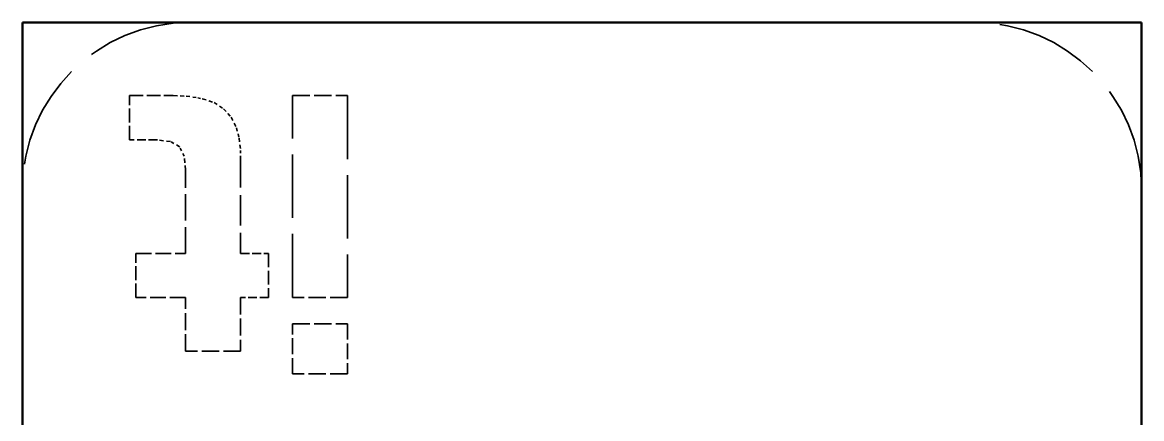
# Model space of a CAD drawing. Header units: millimetres. Extents: x 13 to 546, y 6 to 425.
# Drawn here: x 259.4 to 299.4, y 296.47 to 310.64 of the extents above; entities that cross this region are included whole.
import ezdxf

# ---------------------------------------------------------------- set-up
doc = ezdxf.new("R2010")
doc.units = ezdxf.units.MM
doc.linetypes.add('DASHED', pattern=[0.2067, 0.1654, -0.0413])
doc.layers.add('Hidden (ANSI)', color=7, linetype='DASHED', lineweight=35)
doc.layers.add('Visible (ANSI)', color=7, linetype='Continuous', lineweight=50)

msp = doc.modelspace()

# ---------------------------------------------------------------- linework, layer by layer
at = {"layer": 'Hidden (ANSI)', "ltscale": 3.010248}
msp.add_line((263.23, 306.441), (263.23, 308.022), dxfattribs=at)
at = {"layer": 'Hidden (ANSI)', "ltscale": 2.976892}
msp.add_line((263.23, 308.022), (264.793, 308.022), dxfattribs=at)
at = {"layer": 'Hidden (ANSI)', "ltscale": 0.884454}
msp.add_line((264.793, 308.022), (265.257, 308.004), dxfattribs=at)
at = {"layer": 'Hidden (ANSI)', "ltscale": 0.791219}
msp.add_line((265.257, 308.004), (265.669, 307.947), dxfattribs=at)
at = {"layer": 'Hidden (ANSI)', "ltscale": 13.74243}
for p, q in [((269.058, 300.807), (269.058, 308.022)), ((271.023, 308.022), (271.023, 300.807))]:
    msp.add_line(p, q, dxfattribs=at)
at = {"layer": 'Hidden (ANSI)', "ltscale": 3.744072}
for p, q in [((269.058, 308.022), (271.023, 308.022)), ((271.023, 300.807), (269.058, 300.807)), ((269.058, 299.865), (271.023, 299.865)), ((267.201, 298.88), (265.235, 298.88)), ((271.023, 298.075), (269.058, 298.075))]:
    msp.add_line(p, q, dxfattribs=at)
at = {"layer": 'Hidden (ANSI)', "ltscale": 0.315569}
msp.add_line((265.669, 307.947), (265.831, 307.912), dxfattribs=at)
at = {"layer": 'Hidden (ANSI)', "ltscale": 0.843739}
msp.add_line((265.831, 307.912), (266.251, 307.772), dxfattribs=at)
at = {"layer": 'Hidden (ANSI)', "ltscale": 0.772499}
msp.add_line((266.251, 307.772), (266.593, 307.553), dxfattribs=at)
at = {"layer": 'Hidden (ANSI)', "ltscale": 0.779666}
msp.add_line((266.593, 307.553), (266.864, 307.247), dxfattribs=at)
at = {"layer": 'Hidden (ANSI)', "ltscale": 0.798}
msp.add_line((266.864, 307.247), (267.048, 306.87), dxfattribs=at)
at = {"layer": 'Hidden (ANSI)', "ltscale": 0.726152}
msp.add_line((267.048, 306.87), (267.149, 306.503), dxfattribs=at)
at = {"layer": 'Hidden (ANSI)', "ltscale": 1.892833}
msp.add_line((264.224, 306.441), (263.23, 306.441), dxfattribs=at)
at = {"layer": 'Hidden (ANSI)', "ltscale": 0.899769}
msp.add_line((264.693, 306.38), (264.224, 306.441), dxfattribs=at)
at = {"layer": 'Hidden (ANSI)', "ltscale": 0.838821}
msp.add_line((267.149, 306.503), (267.197, 306.065), dxfattribs=at)
at = {"layer": 'Hidden (ANSI)', "ltscale": 0.668107}
msp.add_line((264.999, 306.209), (264.693, 306.38), dxfattribs=at)
at = {"layer": 'Hidden (ANSI)', "ltscale": 0.088544}
msp.add_line((265.03, 306.174), (264.999, 306.209), dxfattribs=at)
at = {"layer": 'Hidden (ANSI)', "ltscale": 0.674992}
msp.add_line((265.183, 305.855), (265.03, 306.174), dxfattribs=at)
at = {"layer": 'Hidden (ANSI)', "ltscale": 0.466954}
msp.add_line((267.197, 306.065), (267.201, 305.82), dxfattribs=at)
at = {"layer": 'Hidden (ANSI)', "ltscale": 0.939204}
msp.add_line((265.235, 305.364), (265.183, 305.855), dxfattribs=at)
at = {"layer": 'Hidden (ANSI)', "ltscale": 6.545948}
msp.add_line((267.201, 305.82), (267.201, 302.383), dxfattribs=at)
at = {"layer": 'Hidden (ANSI)', "ltscale": 5.6787}
msp.add_line((265.235, 302.383), (265.235, 305.364), dxfattribs=at)
at = {"layer": 'Hidden (ANSI)', "ltscale": 3.001909}
for p, q in [((263.449, 300.807), (263.449, 302.383)), ((268.199, 302.383), (268.199, 300.807))]:
    msp.add_line(p, q, dxfattribs=at)
at = {"layer": 'Hidden (ANSI)', "ltscale": 3.402177}
for p, q in [((263.449, 302.383), (265.235, 302.383)), ((265.235, 300.807), (263.449, 300.807))]:
    msp.add_line(p, q, dxfattribs=at)
at = {"layer": 'Hidden (ANSI)', "ltscale": 1.901172}
for p, q in [((267.201, 302.383), (268.199, 302.383)), ((268.199, 300.807), (267.201, 300.807))]:
    msp.add_line(p, q, dxfattribs=at)
at = {"layer": 'Hidden (ANSI)', "ltscale": 3.669022}
for p, q in [((265.235, 298.88), (265.235, 300.807)), ((267.201, 300.807), (267.201, 298.88))]:
    msp.add_line(p, q, dxfattribs=at)
at = {"layer": 'Hidden (ANSI)', "ltscale": 3.410516}
for p, q in [((269.058, 298.075), (269.058, 299.865)), ((271.023, 299.865), (271.023, 298.075))]:
    msp.add_line(p, q, dxfattribs=at)
at = {"layer": 'Hidden (ANSI)', "ltscale": 22.798204}
for centre, start, end in [((265.4, 304.643), 90, 180), ((293.4, 304.643), 0, 90)]:
    msp.add_arc(centre, 6, start, end, dxfattribs=at)
at = {"layer": 'Visible (ANSI)'}
for p, q in [((299.4, 310.643), (259.4, 310.643)), ((259.4, 310.643), (259.4, 270.394)), ((299.4, 270.394), (299.4, 310.643))]:
    msp.add_line(p, q, dxfattribs=at)

doc.saveas('drawing.dxf')
